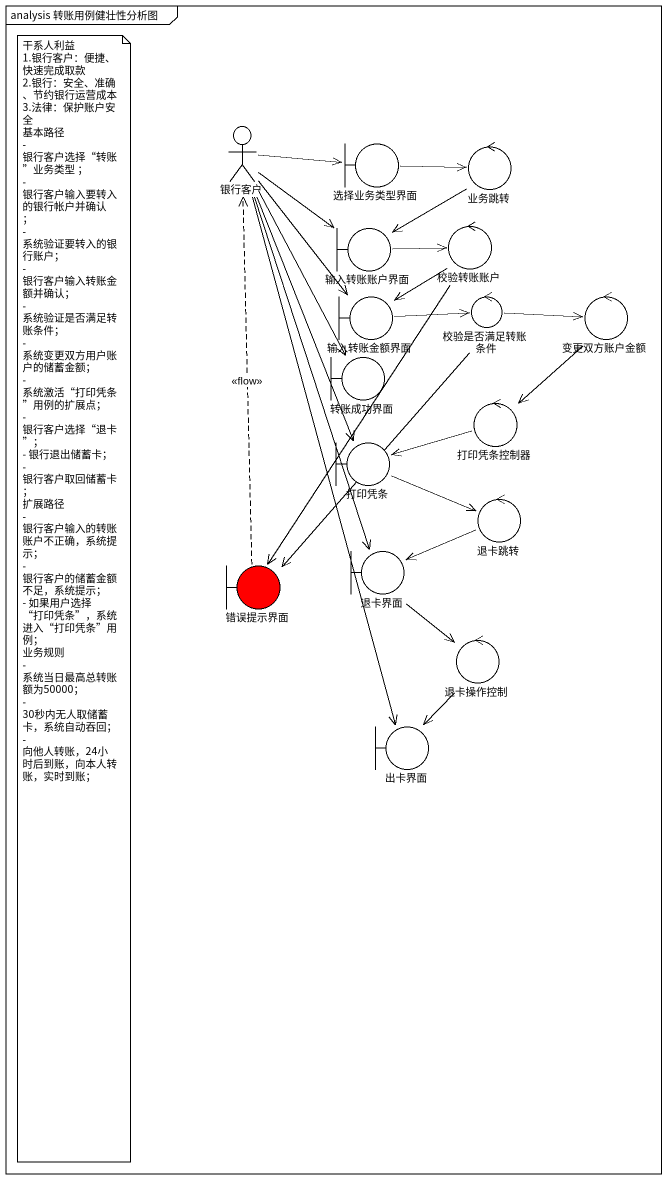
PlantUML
@startuml
mainframe analysis 转账用例健壮性分析图
actor 银行客户
boundary 选择业务类型界面
control 业务跳转
boundary 输入转账账户界面
control 校验转账账户
boundary 输入转账金额界面
control 校验是否满足转账条件
control 变更双方账户金额
boundary 转账成功界面
control 打印凭条控制器
boundary 打印凭条
control 退卡跳转
boundary 错误提示界面 #FF0000
boundary 退卡界面
control 退卡操作控制
boundary 出卡界面
银行客户 -right-> 选择业务类型界面
银行客户 --> 输入转账账户界面
银行客户 --> 输入转账金额界面
银行客户 --> 转账成功界面
银行客户 --> 打印凭条
银行客户 --> 退卡界面
银行客户 --> 出卡界面
选择业务类型界面 -right-> 业务跳转
业务跳转 --> 输入转账账户界面
输入转账账户界面 -right-> 校验转账账户
校验转账账户 --> 输入转账金额界面
校验转账账户 --> 错误提示界面
输入转账金额界面 -right-> 校验是否满足转账条件
校验是否满足转账条件 -right-> 变更双方账户金额
校验是否满足转账条件 --> 错误提示界面
变更双方账户金额 --> 打印凭条控制器
打印凭条控制器 -left-> 打印凭条
打印凭条 -right-> 退卡跳转
退卡跳转 -left-> 退卡界面
错误提示界面 .up.> 银行客户 : <<flow>>
退卡界面 --> 退卡操作控制
退卡操作控制 --> 出卡界面
note as N1
  干系人利益
  1.银行客户：便捷、快速完成取款
  2.银行：安全、准确、节约银行运营成本
  3.法律：保护账户安全
  基本路径
  - 银行客户选择“转账”业务类型 ；
  - 银行客户输入要转入的银行帐户并确认 ；
  - 系统验证要转入的银行账户；
  - 银行客户输入转账金额并确认；
  - 系统验证是否满足转账条件；
  - 系统变更双方用户账户的储蓄金额；
  - 系统激活“打印凭条”用例的扩展点；
  - 银行客户选择“退卡”；
  - 银行退出储蓄卡；
  - 银行客户取回储蓄卡；
  扩展路径
  - 银行客户输入的转账账户不正确，系统提示；
  - 银行客户的储蓄金额不足，系统提示；
  - 如果用户选择 “打印凭条”，系统进入“打印凭条”用例；
  业务规则
  - 系统当日最高总转账额为50000；
  - 30秒内无人取储蓄卡，系统自动吞回；
  - 向他人转账，24小时后到账，向本人转账，实时到账；
end note
@enduml
